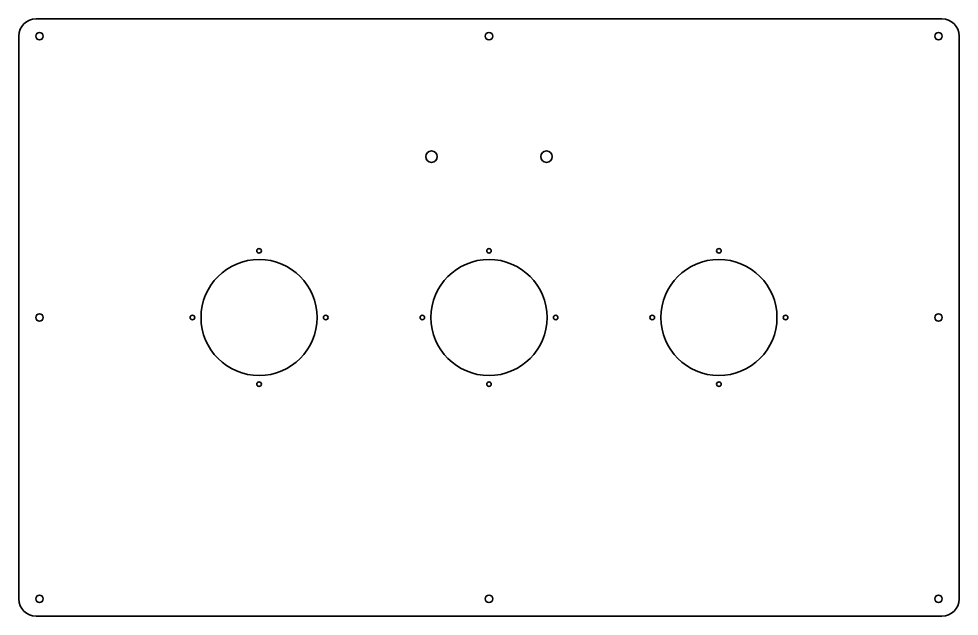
# Model space of a CAD drawing. Header units: inches. Extents: x 0 to 818, y 0 to 520.
import ezdxf

# ---------------------------------------------------------------- set-up
doc = ezdxf.new("R2010")
doc.units = ezdxf.units.IN
doc.header["$MEASUREMENT"] = 0
doc.layers.add('SIMUMAK Visible (ISO)', color=7, linetype='Continuous', lineweight=35)

# ---------------------------------------------------------------- blocks, each defined once
blk = doc.blocks.new('GLD-V003-TAPAFM002_Sheet_GLD-V003-TAPAFM002')
at = {"layer": 'SIMUMAK Visible (ISO)'}
for p, q in [((-394, 260), (394, 260)), ((-409, -245), (-409, 245)), ((409, 245), (409, -245)), ((394, -260), (-394, -260))]:
    blk.add_line(p, q, dxfattribs=at)
for centre, radius in [((-391, 244.88), 3.3), ((0, 244.88), 3.3), ((391, 244.88), 3.3), ((-50, 140), 5), ((50, 140), 5), ((-200, 58), 2), ((0, 58), 2), ((200, 58), 2), ((-200, 0), 50.5), ((0, 0), 50.5), ((200, 0), 50.5), ((-391, 0), 3.3), ((-258, 0), 2), ((-142, 0), 2), ((-58, 0), 2), ((58, 0), 2), ((142, 0), 2), ((258, 0), 2), ((391, 0), 3.3), ((-200, -58), 2), ((0, -58), 2), ((200, -58), 2), ((-391, -244.88), 3.3), ((0, -244.88), 3.3), ((391, -244.88), 3.3)]:
    blk.add_circle(centre, radius, dxfattribs=at)
at = {"layer": 'SIMUMAK Visible (ISO)', "extrusion": (0, 0, -1)}
for centre, start, end in [((394, 245), 0, 90), ((-394, 245), 90, 180), ((394, -245), 270, 0), ((-394, -245), 180, 270)]:
    blk.add_arc(centre, 15, start, end, dxfattribs=at)

msp = doc.modelspace()

# ---------------------------------------------------------------- block references
msp.add_blockref('GLD-V003-TAPAFM002_Sheet_GLD-V003-TAPAFM002', (409, 260))

doc.saveas('drawing.dxf')
